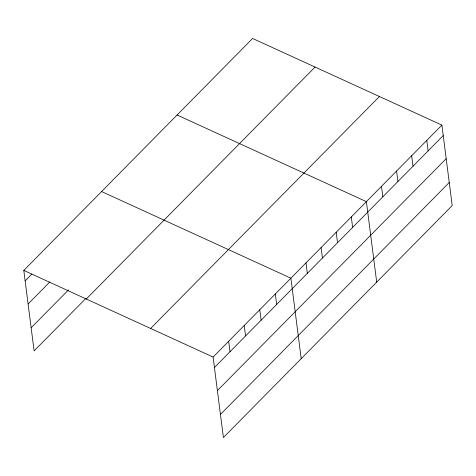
<?xml version="1.0" encoding="UTF-8"?>
<svg xmlns="http://www.w3.org/2000/svg" width="476" height="476" viewBox="0 0 476 476"><rect width="100%" height="100%" fill="white"/><g stroke="black" fill="none" stroke-linecap="round" stroke-linejoin="round"><path stroke-width="0.71" d="M85.972 298.321L34.111 350.895L23.8 270.41L252.589 38.467L441.889 125.105L452.2 205.59L223.411 437.533L213.099 357.048L441.889 125.105M25.139 280.882L31.88 274.045M28.102 303.985L49.879 281.905M31.148 327.791L68.49 289.938M86.269 298.999L315.058 67.056M150.63 328.458L379.42 96.515M214.444 367.52L443.233 135.577M217.401 390.623L446.19 158.681M220.453 414.429L449.243 182.486M177.09 115.008L366.389 201.645L376.7 282.131M101.59 191.548L290.89 278.186L301.201 358.672M23.8 270.41L213.099 357.048M426.788 140.414L428.132 150.886M411.692 155.723L413.031 166.195M396.591 171.033L397.93 181.505M381.49 186.342L382.829 196.808M351.288 216.955L352.633 227.427M336.187 232.264L337.532 242.736M321.092 247.574L322.43 258.046M305.991 262.883L307.329 273.349M275.33 293.96L276.675 304.432M259.777 309.733L261.116 320.205M244.218 325.507L245.556 335.979M228.659 341.28L229.997 351.746"/></g></svg>
